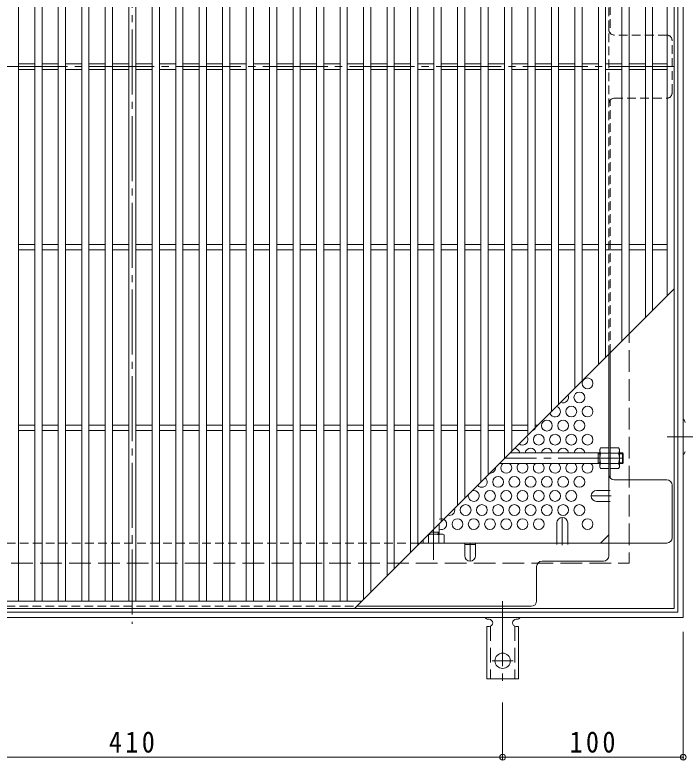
# Model space of a CAD drawing. Units: millimetres at full size, sheet at 1:4. Extents: x -925 to 1101, y -781 to 775.
# Drawn here: x -559.7 to -188.7, y -40.8 to 371.8 of the extents above; entities that cross this region are included whole.
import ezdxf

# ---------------------------------------------------------------- set-up
doc = ezdxf.new("R2010")
doc.units = ezdxf.units.MM
doc.header["$LTSCALE"] = 4
doc.header["$PDMODE"] = 32
doc.header["$PDSIZE"] = 3.2
for name, pattern in [('CHAIN1', [8, 5, -1, 1, -1]), ('CHAIN2', [12, 9, -1, 1, -1]), ('DASHED1', [1.8, 1.2, -0.6]), ('DASHED2', [3, 2, -1]), ('DASHED3', [4, 3, -1])]:
    doc.linetypes.add(name, pattern=pattern)
for name, color, linetype, lineweight in [('A-1_躯体', 3, 'Continuous', 9), ('A-2_仕上', 3, 'Continuous', 9), ('A-4_その他', 7, 'Continuous', 9), ('A-6_寸法', 2, 'Continuous', 9), ('A-7_ハッチ', 2, 'Continuous', 9), ('A-8_記号', 2, 'Continuous', 9), ('A-A_ﾊｯﾁ-ﾜｸ', 3, 'Continuous', 9), ('A-B_ﾊｯﾁ', 2, 'Continuous', 9)]:
    doc.layers.add(name, color=color, linetype=linetype, lineweight=lineweight)
doc.styles.add('ＭＳ ゴシック', font='')
doc.styles.get('ＭＳ ゴシック').set_extended_font_data('MS Gothic')

msp = doc.modelspace()

# ---------------------------------------------------------------- linework, layer by layer
at = {"layer": 'A-1_躯体', "color": 2}
for p, q in [((-189.713, 648.162), (-189.713, 38.162)), ((-192.713, 645.162), (-192.713, 41.162)), ((-189.713, 38.162), (-799.713, 38.162)), ((-192.713, 41.162), (-796.713, 41.162))]:
    msp.add_line(p, q, dxfattribs=at)
at = {"layer": 'A-1_躯体', "color": 2, "linetype": 'DASHED3'}
for p in [(-219.713, 618.161), (-769.713, 68.162)]:
    msp.add_line(p, (-219.713, 68.162), dxfattribs=at)
at = {"layer": 'A-1_躯体'}
for p, q in [((-235.913, 129.359), (-285.517, 129.359)), ((-236.913, 123.359), (-236.913, 129.359)), ((-236.913, 128.859), (-235.913, 128.859)), ((-223.413, 129.359), (-225.113, 129.359)), ((-225.113, 128.859), (-222.913, 128.859)), ((-223.413, 123.359), (-223.413, 129.359)), ((-223.413, 129.359), (-222.913, 128.859)), ((-222.913, 123.859), (-222.913, 128.859)), ((-236.913, 123.859), (-235.913, 123.859)), ((-225.113, 123.859), (-222.913, 123.859)), ((-223.413, 123.359), (-222.913, 123.859)), ((-235.913, 123.359), (-291.517, 123.359)), ((-223.413, 123.359), (-225.113, 123.359)), ((-324.913, 89.963), (-324.913, 84.359)), ((-330.413, 84.463), (-330.413, 84.359)), ((-329.517, 85.359), (-324.913, 85.359)), ((-325.413, 85.359), (-325.413, 84.359))]:
    msp.add_line(p, q, dxfattribs=at)
at = {"layer": 'A-1_躯体', "linetype": 'CHAIN2'}
for p, q in [((-222.913, 126.359), (-288.517, 126.359)), ((-327.913, 86.963), (-327.913, 70.126))]:
    msp.add_line(p, q, dxfattribs=at)
at = {"layer": 'A-2_仕上'}
for p, q in [((-557.713, 47.162), (-557.713, 639.161)), ((-548.713, 47.162), (-548.713, 639.161)), ((-544.713, 47.162), (-544.713, 639.161)), ((-535.713, 47.162), (-535.713, 639.161)), ((-531.713, 47.162), (-531.713, 639.161)), ((-522.713, 47.162), (-522.713, 639.161)), ((-518.713, 47.162), (-518.713, 639.161)), ((-509.713, 47.162), (-509.713, 639.161)), ((-505.713, 47.162), (-505.713, 639.161)), ((-496.713, 47.162), (-496.713, 639.161)), ((-492.713, 47.162), (-492.713, 639.161)), ((-483.713, 47.162), (-483.713, 639.161)), ((-479.713, 47.162), (-479.713, 639.161)), ((-470.713, 47.162), (-470.713, 639.161)), ((-466.713, 47.162), (-466.713, 639.161)), ((-457.713, 47.162), (-457.713, 639.161)), ((-453.713, 47.162), (-453.713, 639.161)), ((-444.713, 47.162), (-444.713, 639.161)), ((-440.713, 47.162), (-440.713, 639.161)), ((-431.713, 47.162), (-431.713, 639.161)), ((-427.714, 47.162), (-427.714, 639.161)), ((-418.713, 47.162), (-418.713, 639.161)), ((-414.713, 47.162), (-414.713, 639.161)), ((-405.713, 47.162), (-405.713, 639.161)), ((-401.714, 47.162), (-401.714, 639.161)), ((-392.713, 47.162), (-392.713, 639.161)), ((-388.713, 47.162), (-388.713, 639.161)), ((-379.713, 47.162), (-379.713, 639.161)), ((-375.714, 47.162), (-375.714, 639.161)), ((-366.713, 48.162), (-366.713, 639.161)), ((-362.713, 52.162), (-362.713, 639.161)), ((-353.714, 61.162), (-353.714, 639.161)), ((-349.714, 65.162), (-349.714, 639.161)), ((-340.713, 74.162), (-340.713, 639.161)), ((-336.713, 78.162), (-336.713, 639.161)), ((-327.714, 87.162), (-327.714, 639.161)), ((-323.714, 91.162), (-323.714, 639.161)), ((-314.713, 100.162), (-314.713, 639.161)), ((-310.714, 104.162), (-310.714, 639.161)), ((-301.713, 113.162), (-301.713, 639.161)), ((-297.713, 117.162), (-297.713, 639.161)), ((-288.713, 126.162), (-288.713, 639.161)), ((-284.713, 130.162), (-284.713, 639.161)), ((-275.713, 139.162), (-275.713, 639.161)), ((-271.713, 639.161), (-271.713, 143.162)), ((-262.713, 639.161), (-262.713, 152.162)), ((-258.713, 639.161), (-258.713, 156.162)), ((-249.713, 639.161), (-249.713, 165.163)), ((-245.713, 639.161), (-245.713, 169.162)), ((-236.713, 178.163), (-236.713, 639.161)), ((-232.713, 182.163), (-232.713, 639.161)), ((-223.713, 191.163), (-223.713, 639.161)), ((-219.713, 195.163), (-219.713, 639.161)), ((-210.712, 204.163), (-210.712, 639.161)), ((-206.713, 208.163), (-206.713, 639.161)), ((-198.713, 216.162), (-198.713, 639.161)), ((-557.713, 344.662), (-548.713, 344.662)), ((-544.714, 344.662), (-535.713, 344.662)), ((-531.713, 344.662), (-522.713, 344.662)), ((-518.714, 344.662), (-509.713, 344.662)), ((-505.713, 344.662), (-496.713, 344.662)), ((-492.714, 344.662), (-483.713, 344.662)), ((-479.713, 344.662), (-470.713, 344.662)), ((-466.714, 344.662), (-457.713, 344.662)), ((-453.713, 344.662), (-444.713, 344.662)), ((-440.714, 344.662), (-431.713, 344.662)), ((-427.714, 344.662), (-418.713, 344.662)), ((-414.714, 344.662), (-405.713, 344.662)), ((-401.714, 344.662), (-392.713, 344.662)), ((-388.714, 344.662), (-379.713, 344.662)), ((-375.714, 344.662), (-366.713, 344.662)), ((-362.714, 344.662), (-353.714, 344.662)), ((-349.714, 344.662), (-340.713, 344.662)), ((-336.714, 344.662), (-327.714, 344.662)), ((-323.714, 344.662), (-314.713, 344.662)), ((-310.714, 344.662), (-301.713, 344.662)), ((-297.714, 344.662), (-288.713, 344.662)), ((-284.714, 344.662), (-275.713, 344.662)), ((-271.713, 344.662), (-262.713, 344.662)), ((-258.713, 344.662), (-249.713, 344.662)), ((-245.713, 344.662), (-236.713, 344.662)), ((-232.713, 344.662), (-223.713, 344.662)), ((-219.713, 344.662), (-210.712, 344.662)), ((-206.713, 344.662), (-198.713, 344.662)), ((-557.713, 341.662), (-548.713, 341.662)), ((-544.714, 341.662), (-535.713, 341.662)), ((-531.713, 341.662), (-522.713, 341.662)), ((-518.714, 341.662), (-509.713, 341.662)), ((-505.713, 341.662), (-496.713, 341.662)), ((-492.714, 341.662), (-483.713, 341.662)), ((-479.713, 341.662), (-470.713, 341.662)), ((-466.714, 341.662), (-457.713, 341.662)), ((-453.713, 341.662), (-444.713, 341.662)), ((-440.714, 341.662), (-431.713, 341.662)), ((-427.714, 341.662), (-418.713, 341.662)), ((-414.714, 341.662), (-405.713, 341.662)), ((-401.714, 341.662), (-392.713, 341.662)), ((-388.714, 341.662), (-379.713, 341.662)), ((-375.714, 341.662), (-366.713, 341.662)), ((-362.714, 341.662), (-353.714, 341.662)), ((-349.714, 341.662), (-340.713, 341.662)), ((-336.714, 341.662), (-327.714, 341.662)), ((-323.714, 341.662), (-314.713, 341.662)), ((-310.714, 341.662), (-301.713, 341.662)), ((-297.714, 341.662), (-288.713, 341.662)), ((-284.714, 341.662), (-275.713, 341.662)), ((-271.713, 341.662), (-262.713, 341.662)), ((-258.713, 341.662), (-249.713, 341.662)), ((-245.713, 341.662), (-236.713, 341.662)), ((-232.713, 341.662), (-223.713, 341.662)), ((-219.713, 341.662), (-210.712, 341.662)), ((-206.713, 341.662), (-198.713, 341.662)), ((-557.713, 244.662), (-548.713, 244.662)), ((-544.714, 244.662), (-535.713, 244.662)), ((-531.713, 244.662), (-522.713, 244.662)), ((-518.714, 244.662), (-509.713, 244.662)), ((-505.713, 244.662), (-496.713, 244.662)), ((-492.714, 244.662), (-483.713, 244.662)), ((-479.713, 244.662), (-470.713, 244.662)), ((-466.714, 244.662), (-457.713, 244.662)), ((-453.713, 244.662), (-444.713, 244.662)), ((-440.714, 244.662), (-431.713, 244.662)), ((-427.714, 244.662), (-418.713, 244.662)), ((-414.714, 244.662), (-405.713, 244.662)), ((-401.714, 244.662), (-392.713, 244.662)), ((-388.714, 244.662), (-379.713, 244.662)), ((-375.714, 244.662), (-366.713, 244.662)), ((-362.714, 244.662), (-353.714, 244.662)), ((-349.714, 244.662), (-340.713, 244.662)), ((-336.714, 244.662), (-327.714, 244.662)), ((-323.714, 244.662), (-314.713, 244.662)), ((-310.714, 244.662), (-301.713, 244.662)), ((-297.714, 244.662), (-288.713, 244.662)), ((-284.714, 244.662), (-275.713, 244.662)), ((-271.713, 244.662), (-262.713, 244.662)), ((-258.713, 244.662), (-249.713, 244.662)), ((-245.713, 244.662), (-236.713, 244.662)), ((-232.713, 244.662), (-223.713, 244.662)), ((-219.713, 244.662), (-210.712, 244.662)), ((-206.713, 244.662), (-198.713, 244.662)), ((-557.713, 241.662), (-548.713, 241.662)), ((-544.714, 241.662), (-535.713, 241.662)), ((-531.713, 241.662), (-522.713, 241.662)), ((-518.714, 241.662), (-509.713, 241.662)), ((-505.713, 241.662), (-496.713, 241.662)), ((-492.714, 241.662), (-483.713, 241.662)), ((-479.713, 241.662), (-470.713, 241.662)), ((-466.714, 241.662), (-457.713, 241.662)), ((-453.713, 241.662), (-444.713, 241.662)), ((-440.714, 241.662), (-431.713, 241.662)), ((-427.714, 241.662), (-418.713, 241.662)), ((-414.714, 241.662), (-405.713, 241.662)), ((-401.714, 241.662), (-392.713, 241.662)), ((-388.714, 241.662), (-379.713, 241.662)), ((-375.714, 241.662), (-366.713, 241.662)), ((-362.714, 241.662), (-353.714, 241.662)), ((-349.714, 241.662), (-340.713, 241.662)), ((-336.714, 241.662), (-327.714, 241.662)), ((-323.714, 241.662), (-314.713, 241.662)), ((-310.714, 241.662), (-301.713, 241.662)), ((-297.714, 241.662), (-288.713, 241.662)), ((-284.714, 241.662), (-275.713, 241.662)), ((-271.713, 241.662), (-262.713, 241.662)), ((-258.713, 241.662), (-249.713, 241.662)), ((-245.713, 241.662), (-236.713, 241.662)), ((-232.713, 241.662), (-223.713, 241.662)), ((-219.713, 241.662), (-210.712, 241.662)), ((-206.713, 241.662), (-198.713, 241.662)), ((-194.713, 220.163), (-371.713, 43.162)), ((-557.713, 144.662), (-548.713, 144.662)), ((-544.714, 144.662), (-535.713, 144.662)), ((-531.713, 144.662), (-522.713, 144.662)), ((-518.714, 144.662), (-509.713, 144.662)), ((-505.713, 144.662), (-496.713, 144.662)), ((-492.714, 144.662), (-483.713, 144.662)), ((-479.713, 144.662), (-470.713, 144.662)), ((-466.714, 144.662), (-457.713, 144.662)), ((-453.713, 144.662), (-444.713, 144.662)), ((-440.714, 144.662), (-431.713, 144.662)), ((-427.714, 144.662), (-418.713, 144.662)), ((-414.714, 144.662), (-405.713, 144.662)), ((-401.714, 144.662), (-392.713, 144.662)), ((-388.714, 144.662), (-379.713, 144.662)), ((-375.714, 144.662), (-366.713, 144.662)), ((-362.714, 144.662), (-353.714, 144.662)), ((-349.714, 144.662), (-340.713, 144.662)), ((-336.714, 144.662), (-327.714, 144.662)), ((-323.714, 144.662), (-314.713, 144.662)), ((-310.714, 144.662), (-301.713, 144.662)), ((-297.714, 144.662), (-288.713, 144.662)), ((-284.714, 144.662), (-275.713, 144.662)), ((-271.713, 144.662), (-270.213, 144.662)), ((-557.713, 141.662), (-548.713, 141.662)), ((-544.714, 141.662), (-535.713, 141.662)), ((-531.713, 141.662), (-522.713, 141.662)), ((-518.714, 141.662), (-509.713, 141.662)), ((-505.713, 141.662), (-496.713, 141.662)), ((-492.714, 141.662), (-483.713, 141.662)), ((-479.713, 141.662), (-470.713, 141.662)), ((-466.714, 141.662), (-457.713, 141.662)), ((-453.713, 141.662), (-444.713, 141.662)), ((-440.714, 141.662), (-431.713, 141.662)), ((-427.714, 141.662), (-418.713, 141.662)), ((-414.714, 141.662), (-405.713, 141.662)), ((-401.714, 141.662), (-392.713, 141.662)), ((-388.714, 141.662), (-379.713, 141.662)), ((-375.714, 141.662), (-366.713, 141.662)), ((-362.714, 141.662), (-353.714, 141.662)), ((-349.714, 141.662), (-340.713, 141.662)), ((-336.714, 141.662), (-327.714, 141.662)), ((-323.714, 141.662), (-314.713, 141.662)), ((-310.714, 141.662), (-301.713, 141.662)), ((-297.714, 141.662), (-288.713, 141.662)), ((-284.714, 141.662), (-275.713, 141.662)), ((-367.714, 47.162), (-794.713, 47.162))]:
    msp.add_line(p, q, dxfattribs=at)
msp.add_lwpolyline([(-794.713, 643.162), (-194.713, 643.162), (-194.713, 43.162), (-794.713, 43.162)], dxfattribs=at)
at = {"layer": 'A-4_その他'}
for p, q in [((-189.713, -40.415), (-189.713, 30.162)), ((-289.713, -40.415), (-289.713, -8.838)), ((-699.712, -39.215), (-289.713, -39.215)), ((-289.713, -39.215), (-189.713, -39.215))]:
    msp.add_line(p, q, dxfattribs=at)
for p in [(-289.713, -39.215), (-189.713, -39.215)]:
    msp.add_point(p, dxfattribs=at)
at = {"layer": 'A-6_寸法'}
for centre in [(-242.713, 167.792), (-247.213, 159.998), (-251.713, 152.204), (-242.713, 152.204), (-265.213, 144.409), (-256.213, 144.409), (-247.213, 144.409), (-269.713, 136.615), (-260.713, 136.615), (-251.713, 136.615), (-242.713, 136.615), (-292.213, 113.232), (-283.213, 113.232), (-274.213, 113.232), (-265.213, 113.232), (-256.213, 113.232), (-247.213, 113.232), (-296.713, 105.438), (-287.713, 105.438), (-278.713, 105.438), (-269.713, 105.438), (-260.713, 105.438), (-251.713, 105.438), (-310.213, 97.644), (-301.213, 97.644), (-292.213, 97.644), (-283.213, 97.644), (-274.213, 97.644), (-265.213, 97.644), (-256.213, 97.644), (-247.213, 97.644), (-314.713, 89.85), (-305.713, 89.85), (-296.713, 89.85), (-287.713, 89.85), (-278.713, 89.85), (-269.713, 89.85), (-242.713, 89.85)]:
    msp.add_circle(centre, 3, dxfattribs=at)
for centre, start, end in [((-256.213, 159.998), 243.34421, 26.65579), ((-260.713, 152.204), 197.50106, 72.49894), ((-274.213, 144.409), 287.0224, 342.9776), ((-278.713, 136.615), 231.12362, 38.87638), ((-283.213, 128.821), 10.32692, 87.05033), ((-274.213, 128.821), 10.32692, 169.67308), ((-265.213, 128.821), 10.32692, 169.67308), ((-256.213, 128.821), 10.32692, 169.67308), ((-247.213, 128.821), 10.32692, 169.67308), ((-296.713, 121.027), 267.46036, 2.53964), ((-287.713, 121.027), 128.98227, 51.01773), ((-278.713, 121.027), 128.98227, 51.01773), ((-269.713, 121.027), 128.98227, 51.01773), ((-260.713, 121.027), 128.98227, 51.01773), ((-251.713, 121.027), 128.98227, 51.01773), ((-242.713, 121.027), 128.98227, 51.01773), ((-301.213, 113.232), 219.18152, 50.81848), ((-305.713, 105.438), 163.61779, 106.38221), ((-319.213, 97.644), 252.84161, 17.15839), ((-323.713, 89.85), 246.42182, 113.57818)]:
    msp.add_arc(centre, 3, start, end, dxfattribs=at)
at = {"layer": 'A-7_ハッチ', "linetype": 'CHAIN2'}
for p, q in [((-494.713, 651.759), (-494.713, 34.565)), ((-194.556, 343.162), (-794.438, 343.162))]:
    msp.add_line(p, q, dxfattribs=at)
at = {"layer": 'A-7_ハッチ', "linetype": 'DASHED1'}
for p, q in [((-230.913, 183.963), (-230.913, 613.966)), ((-230.113, 571.009), (-230.113, 361.623)), ((-198.909, 360.663), (-227.913, 360.663)), ((-195.909, 328.662), (-195.909, 357.663)), ((-230.113, 184.763), (-230.113, 324.701)), ((-227.913, 325.662), (-198.909, 325.662)), ((-230.113, 129.359), (-230.913, 129.359)), ((-230.113, 123.159), (-230.913, 123.159)), ((-230.913, 108.438), (-230.113, 108.438)), ((-230.913, 102.438), (-230.113, 102.438)), ((-758.513, 79.359), (-335.517, 79.359)), ((-259.713, 79.359), (-259.713, 78.559)), ((-253.713, 79.359), (-253.713, 78.559)), ((-715.512, 44.359), (-370.517, 44.359))]:
    msp.add_line(p, q, dxfattribs=at)
at = {"layer": 'A-7_ハッチ'}
for p, q in [((-230.913, 72.359), (-230.913, 183.963)), ((-230.113, 115.32), (-230.113, 184.763)), ((-198.909, 114.36), (-227.913, 114.36)), ((-195.909, 82.359), (-195.909, 111.36)), ((-235.525, 79.359), (-230.913, 83.971)), ((-335.517, 79.359), (-198.909, 79.359)), ((-310.713, 78.559), (-304.713, 78.559)), ((-270.914, 47.359), (-270.914, 66.359)), ((-267.914, 69.359), (-233.913, 69.359)), ((-370.517, 44.359), (-273.914, 44.359))]:
    msp.add_line(p, q, dxfattribs=at)
at = {"layer": 'A-7_ハッチ', "linetype": 'DASHED1'}
for centre, start, end in [((-227.913, 363.663), 180, 270), ((-198.909, 357.663), 0, 90), ((-198.909, 328.662), 270, 0), ((-227.913, 322.662), 90, 180)]:
    msp.add_arc(centre, 3, start, end, dxfattribs=at)
at = {"layer": 'A-7_ハッチ'}
for centre, start, end in [((-227.913, 117.36), 180, 270), ((-198.909, 111.36), 0, 90), ((-198.909, 82.359), 270, 0), ((-233.913, 72.359), 270, 0), ((-267.914, 66.359), 90, 180), ((-273.914, 47.359), 270, 0)]:
    msp.add_arc(centre, 3, start, end, dxfattribs=at)
at = {"layer": 'A-8_記号'}
for p, q in [((-237.713, 108.438), (-230.913, 108.438)), ((-237.713, 102.438), (-230.913, 102.438)), ((-259.713, 90.509), (-259.713, 79.359)), ((-253.713, 90.509), (-253.713, 79.359)), ((-310.713, 72.359), (-310.713, 79.359)), ((-304.713, 72.359), (-304.713, 79.359))]:
    msp.add_line(p, q, dxfattribs=at)
at = {"layer": 'A-8_記号', "linetype": 'CHAIN1'}
for p, q in [((-229.713, 105.438), (-240.713, 105.438)), ((-256.713, 78.159), (-256.713, 93.509)), ((-307.713, 79.359), (-307.713, 69.359))]:
    msp.add_line(p, q, dxfattribs=at)
at = {"layer": 'A-8_記号'}
for centre, start, end in [((-237.713, 105.438), 90, 270), ((-256.713, 90.509), 0, 180), ((-307.713, 72.359), 180, 0)]:
    msp.add_arc(centre, 3, start, end, dxfattribs=at)
at = {"layer": 'A-A_ﾊｯﾁ-ﾜｸ', "color": 7, "linetype": 'CHAIN2'}
for p, q in [((-198.713, 138.163), (-150.713, 138.163)), ((-289.713, 47.163), (-289.713, -0.838)), ((-283.937, 14.162), (-295.489, 14.162))]:
    msp.add_line(p, q, dxfattribs=at)
at = {"layer": 'A-A_ﾊｯﾁ-ﾜｸ'}
for p, q in [((-297.208, 37.162), (-297.721, 37.162)), ((-281.713, 37.162), (-282.213, 37.162)), ((-298.463, 33.162), (-297.213, 33.162)), ((-298.463, 33.162), (-298.463, 4.162)), ((-280.963, 33.162), (-282.213, 33.162)), ((-280.963, 33.162), (-280.963, 4.162)), ((-298.463, 4.162), (-280.963, 4.162))]:
    msp.add_line(p, q, dxfattribs=at)
at = {"layer": 'A-A_ﾊｯﾁ-ﾜｸ', "linetype": 'DASHED2'}
for p, q in [((-296.463, 33.308), (-296.463, 4.162)), ((-282.963, 33.308), (-282.963, 4.162))]:
    msp.add_line(p, q, dxfattribs=at)
at = {"layer": 'A-A_ﾊｯﾁ-ﾜｸ'}
msp.add_circle((-289.713, 14.162), 4.25, dxfattribs=at)
for centre, start, end in [((-190.713, 146.163), 0.27597, 60.00049), ((-190.713, 130.163), 299.99928, 359.75838), ((-297.713, 39.162), 209.99928, 269.75838), ((-297.213, 35.162), 270, 89.86671), ((-282.213, 35.162), 90, 270), ((-281.713, 39.162), 270.27597, 330.00049)]:
    msp.add_arc(centre, 2, start, end, dxfattribs=at)
at = {"layer": 'A-B_ﾊｯﾁ'}
for p, q in [((-235.913, 131.359), (-235.48, 132.109)), ((-230.913, 132.109), (-235.48, 132.109)), ((-230.913, 120.609), (-230.913, 132.109)), ((-230.113, 120.609), (-230.113, 132.109)), ((-230.113, 132.109), (-225.546, 132.109)), ((-225.113, 131.359), (-225.546, 132.109)), ((-235.913, 121.359), (-235.913, 131.359)), ((-235.48, 129.222), (-230.913, 129.222)), ((-225.546, 129.222), (-230.113, 129.222)), ((-225.113, 121.359), (-225.113, 131.359)), ((-235.913, 121.359), (-235.48, 120.609)), ((-235.48, 123.495), (-230.913, 123.495)), ((-230.913, 120.609), (-235.48, 120.609)), ((-225.546, 123.495), (-230.113, 123.495)), ((-230.113, 120.609), (-225.546, 120.609)), ((-225.113, 121.359), (-225.546, 120.609)), ((-330.776, 83.926), (-330.776, 79.359)), ((-330.517, 84.359), (-322.913, 84.359)), ((-325.05, 83.926), (-325.05, 79.359)), ((-322.913, 84.359), (-322.163, 83.926)), ((-322.163, 79.359), (-322.163, 83.926)), ((-333.663, 79.359), (-333.663, 81.213))]:
    msp.add_line(p, q, dxfattribs=at)
for centre, radius, start, end in [((-232.631, 130.464), 3.29, 149.99998, 176.07924), ((-228.395, 130.464), 3.29, 3.92076, 30.00002), ((-233.178, 130.699), 2.735, 180.2103, 212.68507), ((-226.23, 126.359), 9.683, 162.79973, 197.20026), ((-227.848, 130.699), 2.735, 327.31493, 359.7897), ((-234.796, 126.359), 9.683, 342.79974, 17.20027), ((-233.178, 122.019), 2.735, 147.31491, 179.78969), ((-232.631, 122.253), 3.29, 183.92075, 210), ((-227.848, 122.019), 2.735, 0.21031, 32.68509), ((-228.395, 122.253), 3.29, 330, 356.07925), ((-332.253, 81.624), 2.735, 57.31491, 59.9618), ((-327.913, 74.676), 9.683, 72.79973, 107.20026), ((-323.573, 81.624), 2.735, 90.2103, 122.68507), ((-323.808, 81.077), 3.29, 59.99998, 86.07924)]:
    msp.add_arc(centre, radius, start, end, dxfattribs=at)

# ---------------------------------------------------------------- texts
at = {"layer": 'A-4_その他', "color": 2, "char_height": 11.73, "attachment_point": 7, "style": 'ＭＳ ゴシック'}
for s, insert in [('\\T1.27;\\W0.9;410', (-507.713, -36.815)), ('\\T1.27;\\W0.9;100', (-252.713, -36.815))]:
    msp.add_mtext(s, dxfattribs=dict(at, insert=insert))

doc.saveas('drawing.dxf')
